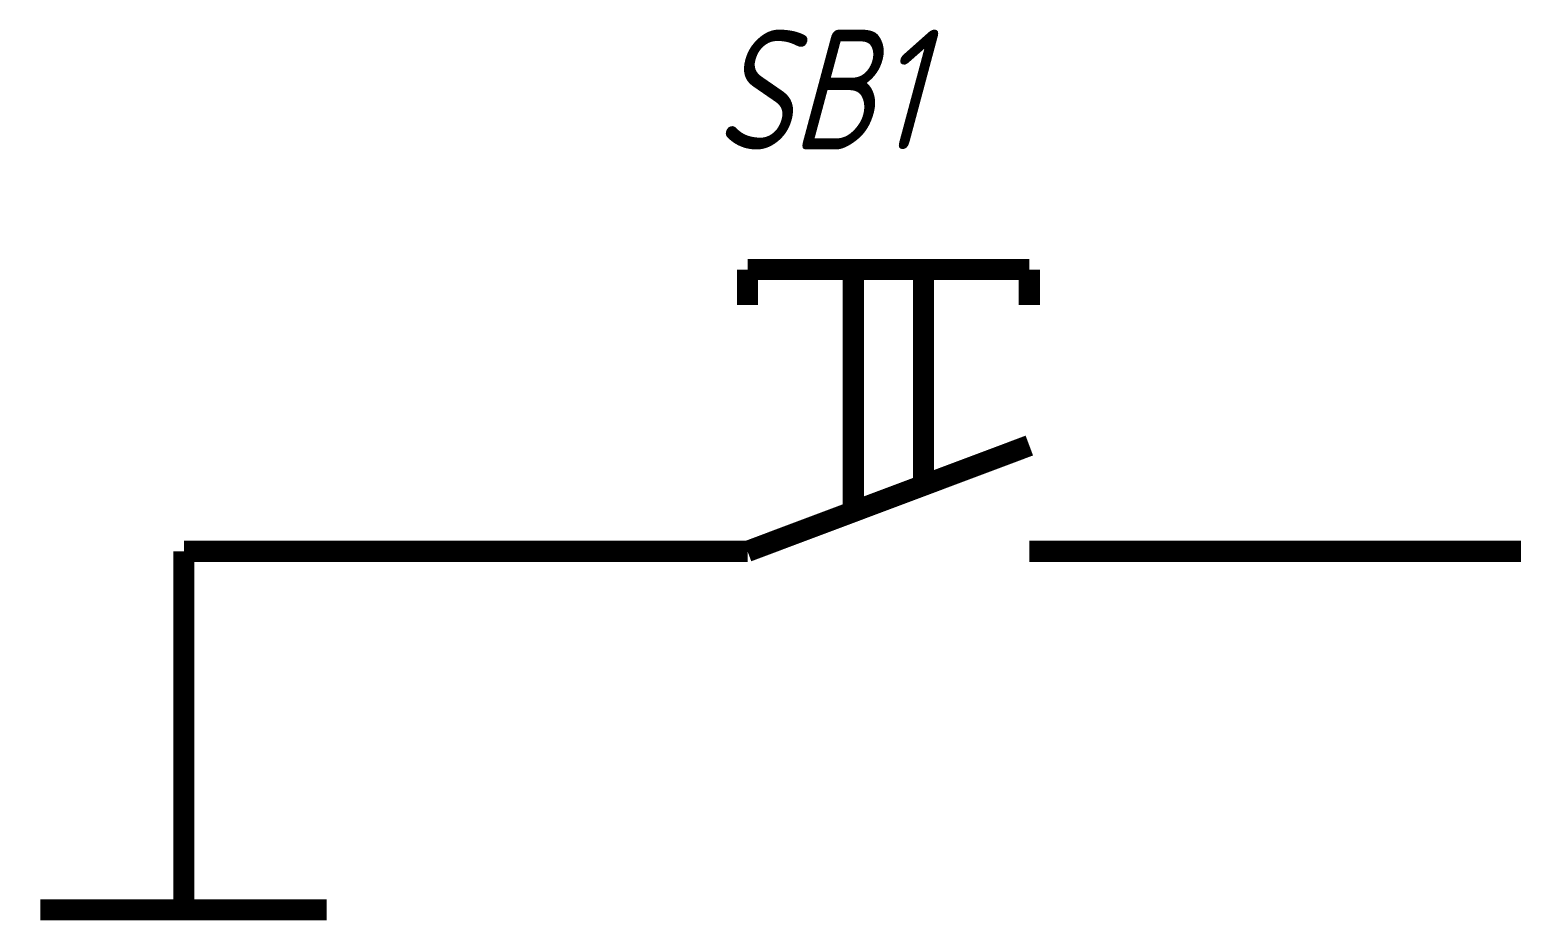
# Model space of a CAD drawing. Header units: millimetres. Extents: x 0 to 841, y 0 to 594.
# Drawn here: x 112.32 to 133.34, y 468.75 to 481.38 of the extents above; entities that cross this region are included whole.
import ezdxf

# ---------------------------------------------------------------- set-up
doc = ezdxf.new("R2010")
doc.units = ezdxf.units.MM
doc.layers.add('Sheet', color=255, linetype='Continuous')
doc.styles.get("Standard").update_dxf_attribs({"font": '', "oblique": 15})
doc.styles.get('Standard').set_extended_font_data('GOST type A')

msp = doc.modelspace()

# ---------------------------------------------------------------- linework, layer by layer
at = {"layer": 'Sheet', "color": 18, "true_color": 0x000000, "const_width": 0.3}
for points in [[(122.508, 477.977), (126.506, 477.977)], [(122.508, 477.977), (122.508, 477.473)], [(124.009, 474.472), (124.009, 477.977)], [(125.005, 477.977), (125.005, 474.976)], [(126.506, 477.977), (126.506, 477.473)], [(122.508, 473.979), (126.506, 475.48)], [(114.511, 473.979), (114.511, 468.895)], [(114.511, 473.979), (119.506, 473.979)], [(122.004, 473.979), (119.506, 473.979)], [(122.004, 473.979), (122.508, 473.979)], [(127.01, 473.979), (126.506, 473.979)], [(127.01, 473.979), (129.508, 473.979)], [(129.508, 473.979), (137.001, 473.979)], [(112.472, 468.895), (116.538, 468.895)]]:
    msp.add_lwpolyline(points, dxfattribs=at)

# ---------------------------------------------------------------- texts
at = {"layer": 'Sheet', "color": 18, "true_color": 0x000000, "oblique": 15}
msp.add_text('SB1', height=1.7, dxfattribs=at).set_placement((122.037, 479.68))

doc.saveas('drawing.dxf')
